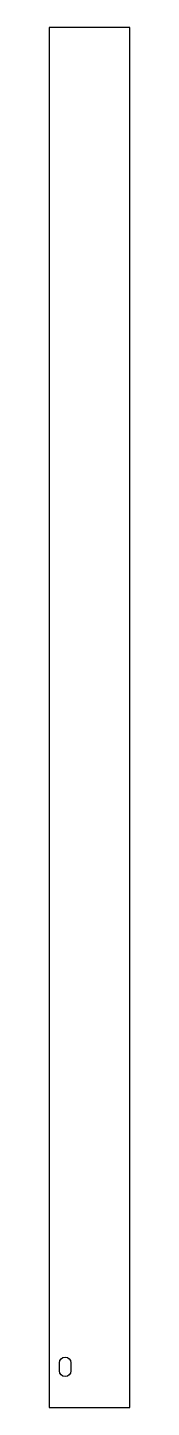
# Model space of a CAD drawing. Header units: millimetres. Extents: x 0 to 50, y 0 to 850.
import ezdxf

# ---------------------------------------------------------------- set-up
doc = ezdxf.new("R2010")
doc.units = ezdxf.units.MM

msp = doc.modelspace()

# ---------------------------------------------------------------- linework, layer by layer
msp.add_lwpolyline([(0, 0), (50, 0), (50, 850), (0, 850)], close=True)
msp.add_lwpolyline([(6.5, 22.5), (6.5, 27.5, -1), (13.5, 27.5), (13.5, 22.5, -1)], format="xyb", close=True)

doc.saveas('drawing.dxf')
